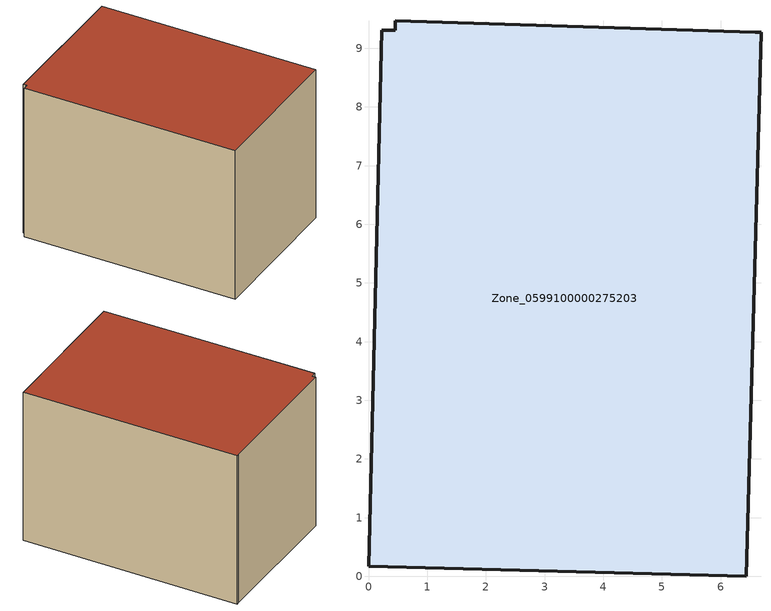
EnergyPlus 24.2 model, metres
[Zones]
Zone_0599100000275203
 floor ground (C_G): 6.44,0 0,0.17 0.23,9.31 0.46,9.31 0.46,9.47 6.59,9.28 6.69,9.28 z0
 wall outside (C_F): 0,0.17 6.44,0 6.69,9.28 6.59,9.28 0.46,9.47 0.46,9.31 0.23,9.31 0,0.17 z0:6.74
 roof outside (C_R): 0.46,9.31 0.23,9.31 0,0.17 6.44,0 6.69,9.28 6.59,9.28 0.46,9.47 z6.74
[BUILDING]
Pand.0599100000275203: North Axis=0; Terrain=City; Loads Convergence Tolerance Value=0.04; Temperature Convergence Tolerance Value=0.4; Solar Distribution=FullExterior; Maximum Number of Warmup Days=25; Minimum Number of Warmup Days=1
[Site:Location]
Rotterdam.The.Hague.AP_ZH_NLD Design_Conditions: Latitude=51.96; Longitude=4.45; Time Zone=1; Elevation=-4.5
[SITE:GROUNDTEMPERATURE:BUILDINGSURFACE]
18, 18, 18, 18, 18, 18, 18, 18, 18, 18, 18, 18
[MATERIAL] Thermal Absorptance=0.9; Solar Absorptance=0.7; Visible Absorptance=0.7
Name | Roughness | Thickness | Conductivity | Density | Specific Heat
G.TC.1946-1964 | MediumSmooth | 0.15 | 1 | 540 | 1210
F.TC.1946-1964 | Rough | 0.3 | 0.857143 | 1920 | 840
R.TC.1946-1964 | MediumRough | 0.2 | 0.235294 | 1500 | 1000
[CONSTRUCTION]
C_G: G.TC.1946-1964
C_F: F.TC.1946-1964
C_R: R.TC.1946-1964
[ZONE]
Zone_0599100000275203: Type=1; Multiplier=1; Ceiling Height=Autocalculate; Volume=Autocalculate; Floor Area=autocalculate; Part of Total Floor Area=Yes
[ZONEINFILTRATION:DESIGNFLOWRATE]
Infil_Zone_0599100000275203: Zone or ZoneList or Space or SpaceList=Zone_0599100000275203; Schedule=AlwaysOn; Design Flow Rate Calculation Method=Flow/Area; Flow Rate per Floor Area=0.003; Constant Term Coefficient=1; Temperature Term Coefficient=0; Velocity Term Coefficient=0; Velocity Squared Term Coefficient=0
[HVACTEMPLATE:ZONE:IDEALLOADSAIRSYSTEM]
Zone_0599100000275203: Maximum Heating Supply Air Temperature=50; Minimum Cooling Supply Air Temperature=13; Maximum Heating Supply Air Humidity Ratio=0.0156; Minimum Cooling Supply Air Humidity Ratio=0.0077; Heating Limit=NoLimit; Cooling Limit=NoLimit; Dehumidification Control Type=ConstantSensibleHeatRatio; Cooling Sensible Heat Ratio=0.7; Dehumidification Setpoint=60; Humidification Control Type=None; Humidification Setpoint=30; Outdoor Air Method=None; Outdoor Air Flow Rate per Person=0.00944; Outdoor Air Flow Rate per Zone Floor Area=0; Outdoor Air Flow Rate per Zone=0; Demand Controlled Ventilation Type=None; Outdoor Air Economizer Type=NoEconomizer; Heat Recovery Type=None; Sensible Heat Recovery Effectiveness=0.7; Latent Heat Recovery Effectiveness=0.65
[ZONECONTROL:THERMOSTAT]
ThermostatControl_Zone_0599100000275203: Zone or ZoneList=Zone_0599100000275203; Control Type Schedule=DualSetpointControlType; Control 1=Thermostat_Zone_0599100000275203; Temperature Difference Between Cutout And Setpoint=0
[THERMOSTATSETPOINT:DUALSETPOINT]
Thermostat_Zone_0599100000275203: Heating Setpoint Temperature Schedule=HeatingSetpoint_Zone_0599100000275203; Cooling Setpoint Temperature Schedule=CoolingSetpoint_Zone_0599100000275203
[SCHEDULE:COMPACT]
HeatingSetpoint_Zone_0599100000275203: Through: 12/31, For: AllDays, Until: 24:00, 21
CoolingSetpoint_Zone_0599100000275203: Through: 12/31, For: AllDays, Until: 24:00, 24
DualSetpointControlType: Through: 12/31, For: AllDays, Until: 24:00, 4
AlwaysOn: Through: 12/31, For: AllDays, Until: 24:00, 1
